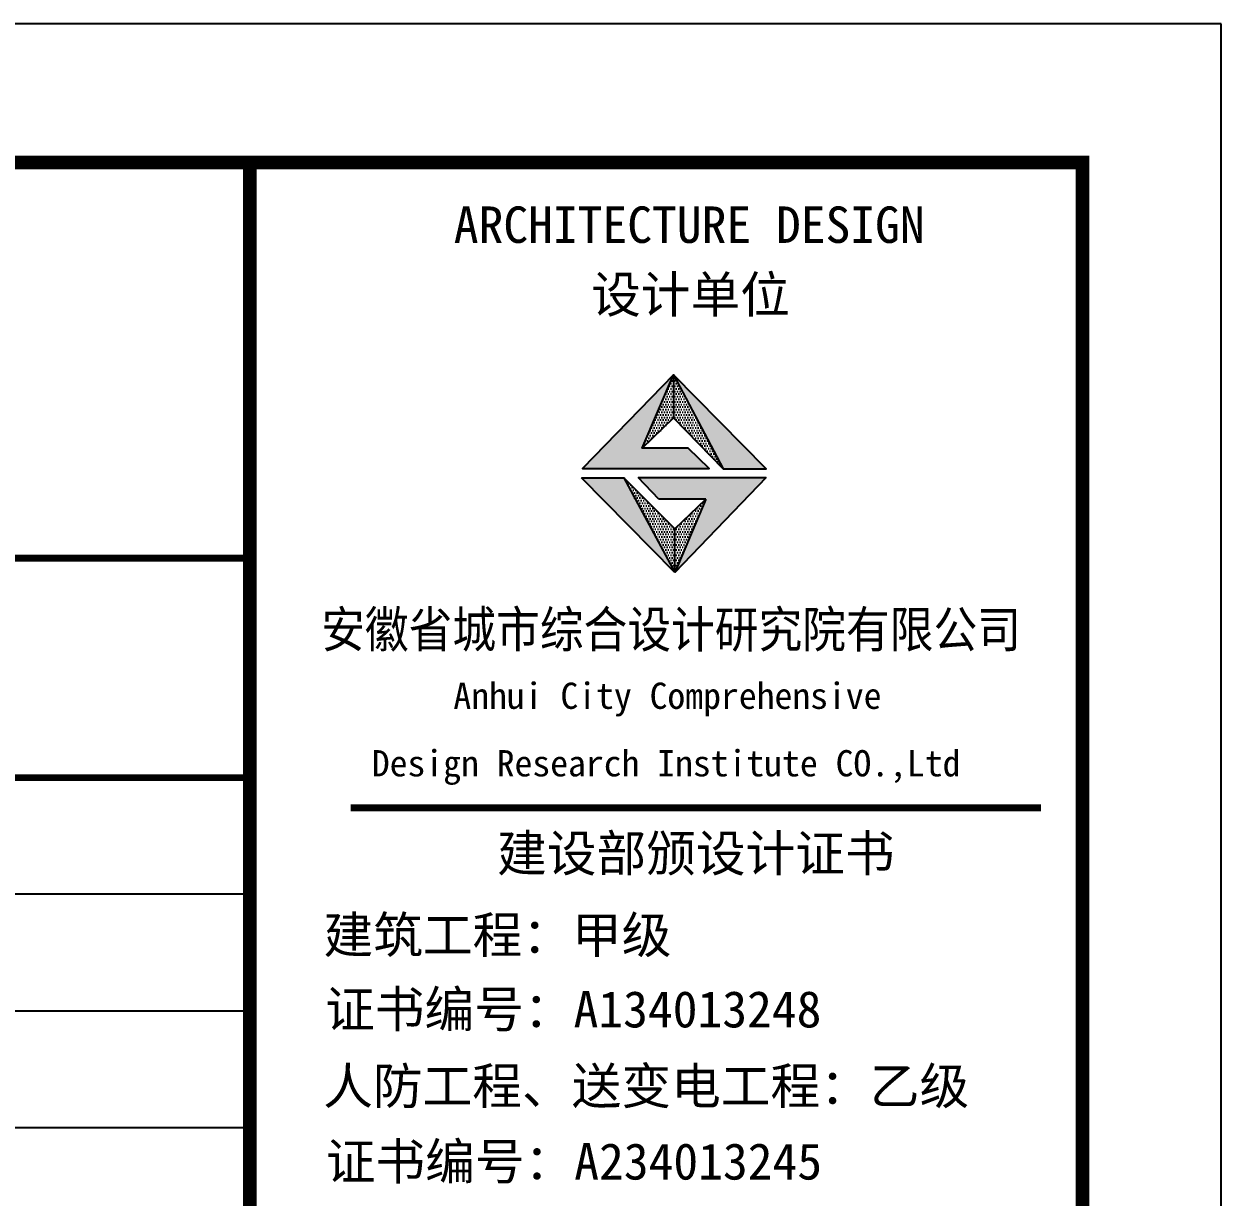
# Model space of a CAD drawing. Extents: x 69728788 to 150676229, y 15322671 to 43663798.
# Drawn here: x 75183045 to 75191684, y 20999239 to 21007703 of the extents above; entities that cross this region are included whole.
import ezdxf

# ---------------------------------------------------------------- set-up
doc = ezdxf.new("R2010")
doc.units = 0
doc.header["$LTSCALE"] = 1000
doc.header["$MEASUREMENT"] = 0
for name, color, linetype in [('PUB_TITLE', 4, 'CONTINUOUS'), ('图框', 253, 'CONTINUOUS'), ('底线', 250, 'CONTINUOUS')]:
    doc.layers.add(name, color=color, linetype=linetype)
doc.styles.add('黑体', font='simhei.ttf', dxfattribs={"width": 0.6, "height": 4.3})

msp = doc.modelspace()

# ---------------------------------------------------------------- hatches: boundary and pattern name
at = {"layer": '图框'}
for points in [[(75187505.8, 21004642.7), (75187733.4, 21005170.8), (75187077, 21004496.2), (75187991, 21004496.2), (75187839.3, 21004642.7)], [(75188092, 21004493.3), (75188401.5, 21004493.3), (75187733.4, 21005170.8)], [(75187373, 21004428.2), (75187069.6, 21004428.2), (75187742.3, 21003744.9)], [(75187477.7, 21004430.3), (75187626.9, 21004273.7), (75187965, 21004273.7), (75187742.3, 21003744.9), (75188402, 21004430.3)]]:
    msp.add_hatch(color=1, dxfattribs=at).paths.add_polyline_path(points)
h = msp.add_hatch(dxfattribs=at)
h.set_pattern_fill('DOTS', color=256, scale=300, style=0)
h.set_pattern_definition([(360, (72908370.61, 21866220.596), (9.375, 18.75), [0, -18.75])])
h.paths.add_polyline_path([(75187742.3, 21003744.9), (75187742.3, 21004059.9), (75187373, 21004428.2)])
h.paths.add_polyline_path([(75187965, 21004273.7), (75187742.3, 21004059.9), (75187742.3, 21003744.9)])
h.paths.add_polyline_path([(75187733.4, 21005170.8), (75187733.4, 21004860.2), (75188092, 21004493.3)])
h.paths.add_polyline_path([(75187733.4, 21004860.2), (75187733.4, 21005170.8), (75187505.8, 21004642.7)])

# ---------------------------------------------------------------- linework, layer by layer
at = {"layer": 'PUB_TITLE'}
msp.add_lwpolyline([(75107584.3, 20948302.8), (75191684.3, 20948302.8), (75191684.3, 21007702.8), (75107584.3, 21007702.8)], close=True, dxfattribs=at)
at = {"layer": 'PUB_TITLE', "const_width": 100}
msp.add_lwpolyline([(75110084.3, 20949302.8), (75190684.3, 20949302.8), (75190684.3, 21006702.8), (75110084.3, 21006702.8)], close=True, dxfattribs=at)
at = {"layer": 'PUB_TITLE', "const_width": 50}
for points in [[(75110084.3, 21003849.1), (75184675, 21003849.1)], [(75110084.3, 21002265.1), (75184675, 21002265.1)]]:
    msp.add_lwpolyline(points, dxfattribs=at)
at = {"layer": '图框'}
for p, q in [((75187505.8, 21004642.7), (75187733.4, 21005170.8)), ((75187733.4, 21005170.8), (75188092, 21004493.3)), ((75187742.3, 21003744.9), (75187069.6, 21004428.2)), ((75187069.6, 21004428.2), (75187373, 21004428.2)), ((75187742.3, 21003744.9), (75187069.6, 21004428.2)), ((75187069.6, 21004428.2), (75187373, 21004428.2)), ((75187069.6, 21004428.2), (75187373, 21004428.2)), ((75187742.3, 21004059.9), (75187373, 21004428.2)), ((75187477.7, 21004430.3), (75188402, 21004430.3)), ((75187626.9, 21004273.7), (75187477.7, 21004430.3)), ((75188402, 21004430.3), (75187742.3, 21003744.9)), ((75187965, 21004273.7), (75187626.9, 21004273.7)), ((75187742.3, 21004059.9), (75187965, 21004273.7)), ((75187965, 21004273.7), (75187742.3, 21003744.9)), ((75187742.3, 21003744.9), (75187742.3, 21004059.9)), ((75187742.3, 21003744.9), (75187742.3, 21004059.9)), ((75187742.3, 21003744.9), (75187742.3, 21004059.9))]:
    msp.add_line(p, q, dxfattribs=at)
at = {"layer": '图框', "color": 1}
for p, q in [((75187742.3, 21003744.9), (75187069.6, 21004428.2)), ((75187373, 21004428.2), (75187742.3, 21003744.9))]:
    msp.add_line(p, q, dxfattribs=at)
at = {"layer": '图框', "color": 4}
for points, const_width in [([(75190684.3, 20949302.8), (75184675, 20949302.8), (75184675, 21006702.8), (75190684.3, 21006702.8)], 98.6), ([(75185403.7, 21002046.8), (75190383.7, 21002046.8)], 49.8)]:
    msp.add_lwpolyline(points, dxfattribs=dict(at, const_width=const_width))
at = {"layer": '图框'}
for points in [[(75187839.3, 21004642.7), (75187505.8, 21004642.7), (75187733.4, 21004860.2), (75188092, 21004493.3), (75188401.5, 21004493.3), (75187733.4, 21005170.8), (75187077, 21004496.2), (75187991, 21004496.2), (75187839.3, 21004642.7)], [(75187733.4, 21005170.8), (75187733.4, 21004860.2)]]:
    msp.add_lwpolyline(points, dxfattribs=at)
at = {"layer": '底线'}
for p, q in [((75184675, 21002265.1), (75110084.3, 21002265.1)), ((75184675, 21001423.3), (75110084.3, 21001423.3)), ((75184675, 21000581.5), (75110084.3, 21000581.5)), ((75184675, 20999739.7), (75110084.3, 20999739.7))]:
    msp.add_line(p, q, dxfattribs=at)

# ---------------------------------------------------------------- texts
at = {"layer": '图框', "color": 4, "style": '黑体'}
for s, height, p in [('ARCHITECTURE DESIGN', 262.944, (75186146.8, 21006123.1)), ('设计单位', 262.94, (75187138.1, 21005619.5)), ('Anhui City Comprehensive ', 189.24, (75186144.1, 21002761.3)), (' Design Research Institute CO.,Ltd', 189.24, (75185426.7, 21002274.3)), ('建设部颁设计证书', 262.94, (75186459.2, 21001588.2)), (' 建筑工程：甲级', 262.94, (75185028, 21000998.9)), ('证书编号：A134013248', 262.944, (75185218.2, 21000463.1)), ('人防工程、送变电工程：乙级', 262.944, (75185204.4, 20999909.4)), ('证书编号：A234013245', 262.944, (75185223, 20999365.2))]:
    msp.add_text(s, height=height, dxfattribs=at).set_placement(p)
at = {"layer": '图框', "color": 4, "style": '黑体', "width": 0.88}
msp.add_text('安徽省城市综合设计研究院有限公司', height=262.944, dxfattribs=at).set_placement((75185189.9, 21003203.3))

doc.saveas('drawing.dxf')
